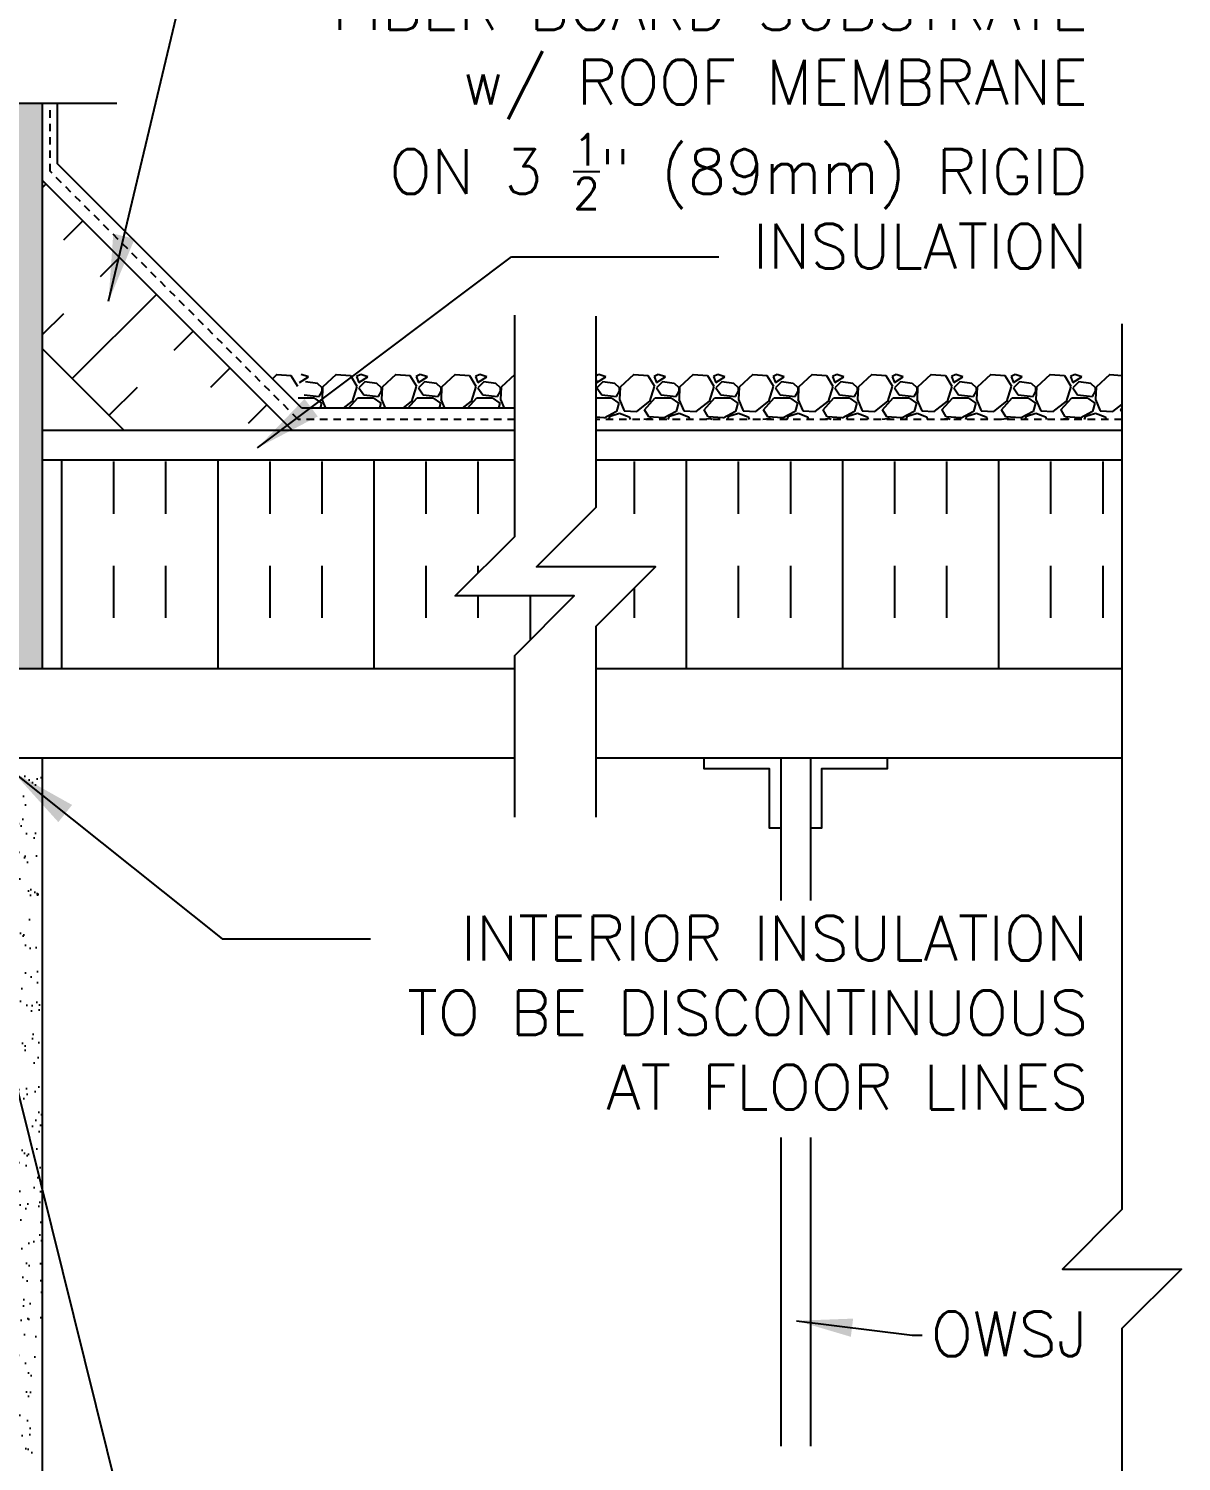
# Model space of a CAD drawing. Header units: inches. Extents: x 221.8 to 274.3, y 227.7 to 309.5.
# Drawn here: x 254.91 to 274.29, y 262.74 to 286.82 of the extents above; entities that cross this region are included whole.
import ezdxf

# ---------------------------------------------------------------- set-up
doc = ezdxf.new("R2010")
doc.units = ezdxf.units.IN
doc.header["$LTSCALE"] = 0.5
doc.header["$MEASUREMENT"] = 0
doc.linetypes.add('DASHED2', pattern=[0.375, 0.25, -0.125])
for name, color, linetype in [('HATCH', 12, 'Continuous'), ('line25', 2, 'Continuous'), ('LINE50', 5, 'Continuous'), ('LINE9', 9, 'Continuous'), ('TEXT', 4, 'Continuous')]:
    doc.layers.add(name, color=color, linetype=linetype)
doc.styles.add('DIM', font='romans.shx', dxfattribs={"width": 0.7})
doc.styles.add('ROMANS', font='romans.shx', dxfattribs={"height": 1.125})
doc.dimstyles.new('ext_12', dxfattribs={"dimscale": 12, "dimtxt": 0.09375, "dimasz": 0.09375, "dimexe": 0.09375, "dimexo": 0.0625, "dimgap": 0.0625, "dimtad": 1, "dimdec": 1, "dimzin": 3, "dimdsep": 46, "dimlunit": 4, "dimtxsty": 'DIM', "dimcen": 0.09, "dimdle": 0.09375, "dimclrt": 4, "dimadec": 0, "dimazin": 0, "dimtfac": 1, "dimtdec": 1, "dimtmove": 2, "dimatfit": 3, "dimfxl": 1, "dimfrac": 2, "dimtolj": 1, "dimtzin": 0, "dimarcsym": 0})

msp = doc.modelspace()

# ---------------------------------------------------------------- hatches: boundary and pattern name
at = {"layer": 'HATCH'}
h = msp.add_hatch(dxfattribs=at)
h.set_pattern_fill('AR-SAND', color=256, scale=0.25, style=0)
h.set_pattern_definition([(37.5, (254.94175, 282.53562), (-0.0157483, 0.481706), [0, -0.38, 0, -0.425, 0, -0.40625]), (7.5, (254.94175, 282.5356), (0.442444, 0.705537), [0, -0.205, 0, -0.3425, 0, -0.13125]), (327.5, (254.63425, 282.53562), (0.7785355, 0.0014148), [0, -0.125, 0, -0.45, 0, -0.5875]), (317.5, (254.63425, 282.5356), (0.751532, 0.219419), [0, -0.0625, 0, -0.295, 0, -0.3375])])
h.paths.add_polyline_path([(255.147, 285.566), (254.647, 285.566), (254.647, 276.063), (255.147, 276.063)])
h.paths.add_polyline_path([(241.397, 294.566), (241.397, 302.896), (240.897, 302.896), (240.897, 288.068), (241.397, 288.068)])
h.paths.add_polyline_path([(241.397, 304.792), (240.897, 304.792), (240.897, 303.058), (241.397, 303.058)])
h.paths.add_polyline_path([(255.147, 302.896), (254.647, 302.896), (254.647, 294.566), (254.647, 288.068), (255.147, 288.068)])
h.paths.add_polyline_path([(255.147, 304.792), (254.647, 304.792), (254.647, 303.058), (255.147, 303.058)])
h.paths.add_polyline_path([(241.397, 285.566), (240.897, 285.566), (240.897, 276.063), (241.397, 276.063)])
h.paths.add_polyline_path([(241.397, 252.72), (241.21, 252.72), (240.897, 252.72), (240.897, 247.009), (241.397, 247.009)])
h.paths.add_polyline_path([(241.397, 274.563), (241.366, 270.066), (241.397, 270.066), (241.397, 256.72), (240.897, 256.72), (240.897, 274.563)])
h = msp.add_hatch(dxfattribs=at)
h.set_pattern_fill('INSUL', color=256, scale=7, angle=45, style=0)
h.set_pattern_definition([(45, (147.844, 121.1622), (-1.856155, 1.856155), []), (45, (147.2252, 121.781), (-1.856155, 1.856155), [0.875, -0.875]), (45, (146.6065, 122.3996), (-1.856155, 1.856155), [0.875, -0.875])])
h.paths.add_polyline_path([(256.395, 280.188), (259.224, 280.188), (255.147, 284.265), (255.147, 281.437)])
h = msp.add_hatch(dxfattribs=at)
h.set_pattern_fill('INSUL', color=256, scale=7, angle=90, style=0)
h.set_pattern_definition([(90, (147.844, 121.1622), (-2.625, 2e-16), []), (90, (146.969, 121.1622), (-2.625, 2e-16), [0.875, -0.875]), (90, (146.094, 121.1622), (-2.625, 2e-16), [0.875, -0.875])])
h.paths.add_polyline_path([(263.084, 278.282), (263.084, 279.563), (255.147, 279.563), (255.147, 276.063), (263.085, 276.063), (263.084, 276.282), (264.084, 277.282), (262.084, 277.282)])
h.paths.add_polyline_path([(264.45, 279.563), (264.45, 278.773), (263.45, 277.773), (265.45, 277.773), (264.45, 276.773), (264.45, 276.063), (273.287, 276.063), (273.287, 279.563)])
h = msp.add_hatch(dxfattribs=at)
h.set_pattern_fill('AR-SAND', color=256, scale=0.25, style=0)
h.set_pattern_definition([(37.5, (-134.24594, 23.5891), (-0.01574834, 0.48170594), [0, -0.38, 0, -0.425, 0, -0.40625]), (7.5, (-134.24594, 23.5891), (0.4424442, 0.7055365), [0, -0.205, 0, -0.3425, 0, -0.13125]), (327.5, (-134.55344, 23.5891), (0.77853547, 0.00141476), [0, -0.125, 0, -0.45, 0, -0.5875]), (317.5, (-134.55344, 23.5891), (0.75153165, 0.2194189), [0, -0.0625, 0, -0.295, 0, -0.3375])])
h.paths.add_polyline_path([(254.647, 256.007), (254.647, 256.72), (255.147, 256.72), (255.147, 270.505), (255.147, 274.563), (254.647, 274.563)])

# ---------------------------------------------------------------- linework, layer by layer
for p, q in [((255.397, 284.545), (255.397, 285.563)), ((259.504, 280.438), (255.397, 284.545)), ((259.084, 281.002), (259.009, 280.933)), ((259.324, 280.981), (259.084, 281.001)), ((259.436, 280.803), (259.326, 280.983)), ((259.464, 280.872), (259.614, 280.962)), ((259.614, 280.962), (259.494, 281.002)), ((259.765, 280.853), (259.565, 280.883)), ((259.846, 280.78), (259.766, 280.85)), ((259.854, 280.793), (259.844, 280.583)), ((260.084, 281.002), (259.854, 280.792)), ((260.324, 280.981), (260.084, 281.001)), ((260.436, 280.803), (260.326, 280.983)), ((260.354, 280.552), (260.434, 280.802)), ((260.494, 281.002), (260.424, 280.972)), ((260.424, 280.972), (260.464, 280.872)), ((260.464, 280.872), (260.614, 280.962)), ((260.564, 280.882), (260.464, 280.782)), ((260.614, 280.962), (260.494, 281.002)), ((260.765, 280.853), (260.565, 280.883)), ((260.846, 280.78), (260.766, 280.85)), ((260.854, 280.793), (260.844, 280.583)), ((261.084, 281.002), (260.854, 280.792)), ((261.324, 280.981), (261.084, 281.001)), ((261.436, 280.803), (261.326, 280.983)), ((261.354, 280.552), (261.434, 280.802)), ((261.494, 281.002), (261.424, 280.972)), ((261.424, 280.972), (261.464, 280.872)), ((261.464, 280.872), (261.614, 280.962)), ((261.564, 280.882), (261.464, 280.782)), ((261.614, 280.962), (261.494, 281.002)), ((261.765, 280.853), (261.565, 280.883)), ((261.846, 280.78), (261.766, 280.85)), ((261.854, 280.793), (261.844, 280.583)), ((262.084, 281.002), (261.854, 280.792)), ((262.324, 280.981), (262.084, 281.001)), ((262.436, 280.803), (262.326, 280.983)), ((262.354, 280.552), (262.434, 280.802)), ((262.494, 281.002), (262.424, 280.972)), ((262.424, 280.972), (262.464, 280.872)), ((262.464, 280.872), (262.614, 280.962)), ((262.564, 280.882), (262.464, 280.782)), ((262.614, 280.962), (262.494, 281.002)), ((262.765, 280.853), (262.565, 280.883)), ((262.846, 280.78), (262.766, 280.85)), ((262.854, 280.793), (262.844, 280.583)), ((263.084, 281.002), (262.854, 280.792)), ((263.084, 281.001), (263.084, 281.001)), ((264.494, 281.002), (264.45, 280.983)), ((264.45, 280.907), (264.464, 280.872)), ((264.464, 280.872), (264.614, 280.962)), ((264.564, 280.882), (264.464, 280.782)), ((264.614, 280.962), (264.494, 281.002)), ((264.765, 280.853), (264.565, 280.883)), ((264.846, 280.78), (264.766, 280.85)), ((264.854, 280.793), (264.844, 280.583)), ((265.084, 281.002), (264.854, 280.792)), ((265.324, 280.981), (265.084, 281.001)), ((265.436, 280.803), (265.326, 280.983)), ((265.354, 280.552), (265.434, 280.802)), ((265.494, 281.002), (265.424, 280.972)), ((265.424, 280.972), (265.464, 280.872)), ((265.464, 280.872), (265.614, 280.962)), ((265.564, 280.882), (265.464, 280.782)), ((265.614, 280.962), (265.494, 281.002)), ((265.765, 280.853), (265.565, 280.883)), ((265.846, 280.78), (265.766, 280.85)), ((265.854, 280.793), (265.844, 280.583)), ((266.084, 281.002), (265.854, 280.792)), ((266.324, 280.981), (266.084, 281.001)), ((266.436, 280.803), (266.326, 280.983)), ((266.354, 280.552), (266.434, 280.802)), ((266.494, 281.002), (266.424, 280.972)), ((266.424, 280.972), (266.464, 280.872)), ((266.464, 280.872), (266.614, 280.962)), ((266.564, 280.882), (266.464, 280.782)), ((266.614, 280.962), (266.494, 281.002)), ((266.765, 280.853), (266.565, 280.883)), ((266.846, 280.78), (266.766, 280.85)), ((266.854, 280.793), (266.844, 280.583)), ((267.084, 281.002), (266.854, 280.792)), ((267.324, 280.981), (267.084, 281.001)), ((267.436, 280.803), (267.326, 280.983)), ((267.354, 280.552), (267.434, 280.802)), ((267.494, 281.002), (267.424, 280.972)), ((267.424, 280.972), (267.464, 280.872)), ((267.464, 280.872), (267.614, 280.962)), ((267.564, 280.882), (267.464, 280.782)), ((267.614, 280.962), (267.494, 281.002)), ((267.765, 280.853), (267.565, 280.883)), ((267.846, 280.78), (267.766, 280.85)), ((267.854, 280.793), (267.844, 280.583)), ((268.084, 281.002), (267.854, 280.792)), ((268.324, 280.981), (268.084, 281.001)), ((268.436, 280.803), (268.326, 280.983)), ((268.354, 280.552), (268.434, 280.802)), ((268.494, 281.002), (268.424, 280.972)), ((268.424, 280.972), (268.464, 280.872)), ((268.464, 280.872), (268.614, 280.962)), ((268.564, 280.882), (268.464, 280.782)), ((268.614, 280.962), (268.494, 281.002)), ((268.765, 280.853), (268.565, 280.883)), ((268.846, 280.78), (268.766, 280.85)), ((268.854, 280.793), (268.844, 280.583)), ((269.084, 281.002), (268.854, 280.792)), ((269.324, 280.981), (269.084, 281.001)), ((269.436, 280.803), (269.326, 280.983)), ((269.354, 280.552), (269.434, 280.802)), ((269.494, 281.002), (269.424, 280.972)), ((269.424, 280.972), (269.464, 280.872)), ((269.464, 280.872), (269.614, 280.962)), ((269.564, 280.882), (269.464, 280.782)), ((269.614, 280.962), (269.494, 281.002)), ((269.765, 280.853), (269.565, 280.883)), ((269.846, 280.78), (269.766, 280.85)), ((269.854, 280.793), (269.844, 280.583)), ((270.084, 281.002), (269.854, 280.792)), ((270.324, 280.981), (270.084, 281.001)), ((270.436, 280.803), (270.326, 280.983)), ((270.354, 280.552), (270.434, 280.802)), ((270.494, 281.002), (270.424, 280.972)), ((270.424, 280.972), (270.464, 280.872)), ((270.464, 280.872), (270.614, 280.962)), ((270.564, 280.882), (270.464, 280.782)), ((270.614, 280.962), (270.494, 281.002)), ((270.765, 280.853), (270.565, 280.883)), ((270.846, 280.78), (270.766, 280.85)), ((270.854, 280.793), (270.844, 280.583)), ((271.084, 281.002), (270.854, 280.792)), ((271.324, 280.981), (271.084, 281.001)), ((271.436, 280.803), (271.326, 280.983)), ((271.354, 280.552), (271.434, 280.802)), ((271.494, 281.002), (271.424, 280.972)), ((271.424, 280.972), (271.464, 280.872)), ((271.464, 280.872), (271.614, 280.962)), ((271.564, 280.882), (271.464, 280.782)), ((271.614, 280.962), (271.494, 281.002)), ((271.765, 280.853), (271.565, 280.883)), ((271.846, 280.78), (271.766, 280.85)), ((271.854, 280.793), (271.844, 280.583)), ((272.084, 281.002), (271.854, 280.792)), ((272.324, 280.981), (272.084, 281.001)), ((272.436, 280.803), (272.326, 280.983)), ((272.354, 280.552), (272.434, 280.802)), ((272.494, 281.002), (272.424, 280.972)), ((272.424, 280.972), (272.464, 280.872)), ((272.464, 280.872), (272.614, 280.962)), ((272.564, 280.882), (272.464, 280.782)), ((272.614, 280.962), (272.494, 281.002)), ((272.765, 280.853), (272.565, 280.883)), ((272.846, 280.78), (272.766, 280.85)), ((272.854, 280.793), (272.844, 280.583)), ((273.084, 281.002), (272.854, 280.792)), ((273.287, 280.984), (273.084, 281.001)), ((259.444, 280.612), (259.704, 280.612)), ((259.544, 280.662), (259.794, 280.632)), ((259.704, 280.614), (259.834, 280.524)), ((259.794, 280.632), (259.844, 280.722)), ((259.843, 280.584), (259.904, 280.438)), ((259.844, 280.722), (259.844, 280.782)), ((260.205, 280.438), (260.354, 280.553)), ((260.288, 280.438), (260.444, 280.612)), ((260.444, 280.612), (260.704, 280.612)), ((260.464, 280.782), (260.544, 280.662)), ((260.544, 280.662), (260.794, 280.632)), ((260.704, 280.614), (260.834, 280.524)), ((260.794, 280.632), (260.844, 280.722)), ((260.843, 280.584), (260.904, 280.438)), ((260.844, 280.722), (260.844, 280.782)), ((261.205, 280.438), (261.354, 280.553)), ((261.288, 280.438), (261.444, 280.612)), ((261.444, 280.612), (261.704, 280.612)), ((261.464, 280.782), (261.544, 280.662)), ((261.544, 280.662), (261.794, 280.632)), ((261.704, 280.614), (261.834, 280.524)), ((261.794, 280.632), (261.844, 280.722)), ((261.843, 280.584), (261.904, 280.438)), ((261.844, 280.722), (261.844, 280.782)), ((262.205, 280.438), (262.354, 280.553)), ((262.288, 280.438), (262.444, 280.612)), ((262.444, 280.612), (262.704, 280.612)), ((262.464, 280.782), (262.544, 280.662)), ((262.544, 280.662), (262.794, 280.632)), ((262.704, 280.614), (262.834, 280.524)), ((262.794, 280.632), (262.844, 280.722)), ((262.843, 280.584), (262.904, 280.438)), ((262.844, 280.722), (262.844, 280.782)), ((264.45, 280.612), (264.704, 280.612)), ((264.464, 280.782), (264.544, 280.662)), ((264.544, 280.662), (264.794, 280.632)), ((264.704, 280.614), (264.834, 280.524)), ((264.794, 280.632), (264.844, 280.722)), ((264.843, 280.584), (264.923, 280.394)), ((264.844, 280.722), (264.844, 280.782)), ((265.134, 280.383), (265.354, 280.553)), ((265.264, 280.412), (265.444, 280.612)), ((265.444, 280.612), (265.704, 280.612)), ((265.464, 280.782), (265.544, 280.662)), ((265.544, 280.662), (265.794, 280.632)), ((265.704, 280.614), (265.834, 280.524)), ((265.794, 280.632), (265.844, 280.722)), ((265.843, 280.584), (265.923, 280.394)), ((265.844, 280.722), (265.844, 280.782)), ((266.134, 280.383), (266.354, 280.553)), ((266.264, 280.412), (266.444, 280.612)), ((266.444, 280.612), (266.704, 280.612)), ((266.464, 280.782), (266.544, 280.662)), ((266.544, 280.662), (266.794, 280.632)), ((266.704, 280.614), (266.834, 280.524)), ((266.794, 280.632), (266.844, 280.722)), ((266.843, 280.584), (266.923, 280.394)), ((266.844, 280.722), (266.844, 280.782)), ((267.134, 280.383), (267.354, 280.553)), ((267.264, 280.412), (267.444, 280.612)), ((267.444, 280.612), (267.704, 280.612)), ((267.464, 280.782), (267.544, 280.662)), ((267.544, 280.662), (267.794, 280.632)), ((267.704, 280.614), (267.834, 280.524)), ((267.794, 280.632), (267.844, 280.722)), ((267.843, 280.584), (267.923, 280.394)), ((267.844, 280.722), (267.844, 280.782)), ((268.134, 280.383), (268.354, 280.553)), ((268.264, 280.412), (268.444, 280.612)), ((268.444, 280.612), (268.704, 280.612)), ((268.464, 280.782), (268.544, 280.662)), ((268.544, 280.662), (268.794, 280.632)), ((268.704, 280.614), (268.834, 280.524)), ((268.794, 280.632), (268.844, 280.722)), ((268.843, 280.584), (268.923, 280.394)), ((268.844, 280.722), (268.844, 280.782)), ((269.134, 280.383), (269.354, 280.553)), ((269.264, 280.412), (269.444, 280.612)), ((269.444, 280.612), (269.704, 280.612)), ((269.464, 280.782), (269.544, 280.662)), ((269.544, 280.662), (269.794, 280.632)), ((269.704, 280.614), (269.834, 280.524)), ((269.794, 280.632), (269.844, 280.722)), ((269.843, 280.584), (269.923, 280.394)), ((269.844, 280.722), (269.844, 280.782)), ((270.134, 280.383), (270.354, 280.553)), ((270.264, 280.412), (270.444, 280.612)), ((270.444, 280.612), (270.704, 280.612)), ((270.464, 280.782), (270.544, 280.662)), ((270.544, 280.662), (270.794, 280.632)), ((270.704, 280.614), (270.834, 280.524)), ((270.794, 280.632), (270.844, 280.722)), ((270.843, 280.584), (270.923, 280.394)), ((270.844, 280.722), (270.844, 280.782)), ((271.134, 280.383), (271.354, 280.553)), ((271.264, 280.412), (271.444, 280.612)), ((271.444, 280.612), (271.704, 280.612)), ((271.464, 280.782), (271.544, 280.662)), ((271.544, 280.662), (271.794, 280.632)), ((271.704, 280.614), (271.834, 280.524)), ((271.794, 280.632), (271.844, 280.722)), ((271.843, 280.584), (271.923, 280.394)), ((271.844, 280.722), (271.844, 280.782)), ((272.134, 280.383), (272.354, 280.553)), ((272.264, 280.412), (272.444, 280.612)), ((272.444, 280.612), (272.704, 280.612)), ((272.464, 280.782), (272.544, 280.662)), ((272.544, 280.662), (272.794, 280.632)), ((272.704, 280.614), (272.834, 280.524)), ((272.794, 280.632), (272.844, 280.722)), ((272.843, 280.584), (272.923, 280.394)), ((272.844, 280.722), (272.844, 280.782)), ((263.084, 280.438), (259.504, 280.438)), ((259.834, 280.522), (259.81, 280.438)), ((260.834, 280.522), (260.81, 280.438)), ((261.834, 280.522), (261.81, 280.438)), ((262.834, 280.522), (262.81, 280.438)), ((264.794, 280.381), (264.584, 280.271)), ((264.684, 280.302), (264.844, 280.352)), ((264.834, 280.522), (264.794, 280.382)), ((264.844, 280.352), (265.004, 280.292)), ((264.923, 280.392), (265.133, 280.382)), ((265.335, 280.292), (265.265, 280.412)), ((265.794, 280.381), (265.584, 280.271)), ((265.684, 280.302), (265.844, 280.352)), ((265.834, 280.522), (265.794, 280.382)), ((265.844, 280.352), (266.004, 280.292)), ((265.923, 280.392), (266.133, 280.382)), ((266.335, 280.292), (266.265, 280.412)), ((266.794, 280.381), (266.584, 280.271)), ((266.684, 280.302), (266.844, 280.352)), ((266.834, 280.522), (266.794, 280.382)), ((266.844, 280.352), (267.004, 280.292)), ((266.923, 280.392), (267.133, 280.382)), ((267.335, 280.292), (267.265, 280.412)), ((267.794, 280.381), (267.584, 280.271)), ((267.684, 280.302), (267.844, 280.352)), ((267.834, 280.522), (267.794, 280.382)), ((267.844, 280.352), (268.004, 280.292)), ((267.923, 280.392), (268.133, 280.382)), ((268.336, 280.292), (268.266, 280.412)), ((268.794, 280.381), (268.584, 280.271)), ((268.684, 280.302), (268.844, 280.352)), ((268.834, 280.522), (268.794, 280.382)), ((268.844, 280.352), (269.004, 280.292)), ((268.923, 280.392), (269.133, 280.382)), ((269.336, 280.292), (269.266, 280.412)), ((269.794, 280.381), (269.584, 280.271)), ((269.684, 280.302), (269.844, 280.352)), ((269.834, 280.522), (269.794, 280.382)), ((269.844, 280.352), (270.004, 280.292)), ((269.923, 280.392), (270.133, 280.382)), ((270.336, 280.292), (270.266, 280.412)), ((270.794, 280.381), (270.584, 280.271)), ((270.684, 280.302), (270.844, 280.352)), ((270.834, 280.522), (270.794, 280.382)), ((270.844, 280.352), (271.004, 280.292)), ((270.923, 280.392), (271.133, 280.382)), ((271.336, 280.292), (271.266, 280.412)), ((271.794, 280.381), (271.584, 280.271)), ((271.684, 280.302), (271.844, 280.352)), ((271.834, 280.522), (271.794, 280.382)), ((271.844, 280.352), (272.004, 280.292)), ((271.923, 280.392), (272.133, 280.382)), ((272.336, 280.292), (272.266, 280.412)), ((272.794, 280.381), (272.584, 280.271)), ((272.684, 280.302), (272.844, 280.352)), ((272.834, 280.522), (272.794, 280.382)), ((272.844, 280.352), (273.004, 280.292)), ((272.923, 280.392), (273.133, 280.382)), ((273.134, 280.383), (273.287, 280.501)), ((273.264, 280.412), (273.287, 280.438)), ((273.287, 280.375), (273.266, 280.412)), ((264.583, 280.274), (264.45, 280.285)), ((264.662, 280.25), (264.684, 280.302)), ((265.004, 280.292), (265.023, 280.25)), ((265.355, 280.261), (265.254, 280.25)), ((265.583, 280.274), (265.333, 280.294)), ((265.402, 280.25), (265.354, 280.263)), ((265.662, 280.25), (265.684, 280.302)), ((266.004, 280.292), (266.023, 280.25)), ((266.355, 280.261), (266.254, 280.25)), ((266.583, 280.274), (266.333, 280.294)), ((266.402, 280.25), (266.354, 280.263)), ((266.662, 280.25), (266.684, 280.302)), ((267.004, 280.292), (267.023, 280.25)), ((267.355, 280.261), (267.254, 280.25)), ((267.583, 280.274), (267.333, 280.294)), ((267.402, 280.25), (267.354, 280.263)), ((267.662, 280.25), (267.684, 280.302)), ((268.004, 280.292), (268.023, 280.25)), ((268.355, 280.261), (268.254, 280.25)), ((268.583, 280.274), (268.333, 280.294)), ((268.402, 280.25), (268.354, 280.263)), ((268.662, 280.25), (268.684, 280.302)), ((269.004, 280.292), (269.023, 280.25)), ((269.355, 280.261), (269.254, 280.25)), ((269.583, 280.274), (269.333, 280.294)), ((269.402, 280.25), (269.354, 280.263)), ((269.662, 280.25), (269.684, 280.302)), ((270.004, 280.292), (270.023, 280.25)), ((270.355, 280.261), (270.254, 280.25)), ((270.583, 280.274), (270.333, 280.294)), ((270.402, 280.25), (270.354, 280.263)), ((270.662, 280.25), (270.684, 280.302)), ((271.004, 280.292), (271.023, 280.25)), ((271.355, 280.261), (271.254, 280.25)), ((271.583, 280.274), (271.333, 280.294)), ((271.402, 280.25), (271.354, 280.263)), ((271.662, 280.25), (271.684, 280.302)), ((272.004, 280.292), (272.023, 280.25)), ((272.355, 280.261), (272.254, 280.25)), ((272.583, 280.274), (272.333, 280.294)), ((272.402, 280.25), (272.354, 280.263)), ((272.662, 280.25), (272.684, 280.302)), ((273.004, 280.292), (273.023, 280.25)), ((273.287, 280.254), (273.254, 280.25))]:
    msp.add_line(p, q, dxfattribs=at)
at = {"layer": 'line25'}
for p, q in [((255.147, 276.063), (255.147, 285.563)), ((259.349, 280.063), (255.147, 284.265)), ((256.52, 280.063), (255.147, 281.437))]:
    msp.add_line(p, q, dxfattribs=at)
at = {"layer": 'line25', "color": 192}
for p, q in [((254.21, 274.563), (263.085, 274.563)), ((264.45, 274.563), (273.287, 274.563))]:
    msp.add_line(p, q, dxfattribs=at)
at = {"layer": 'line25'}
for points in [[(263.084, 279.563), (255.147, 279.563)], [(273.287, 279.563), (264.45, 279.563)]]:
    msp.add_lwpolyline(points, dxfattribs=at)
at = {"layer": 'LINE50', "color": 9, "linetype": 'DASHED2'}
for p, q in [((255.272, 284.42), (255.272, 285.563)), ((259.442, 280.25), (255.272, 284.42)), ((263.084, 280.25), (259.442, 280.25)), ((273.287, 280.25), (264.45, 280.25))]:
    msp.add_line(p, q, dxfattribs=at)
at = {"layer": 'LINE50', "color": 9}
msp.add_line((255.147, 256.72), (255.147, 274.563), dxfattribs=at)
at = {"layer": 'LINE9'}
for p, q in [((249.241, 285.566), (256.397, 285.566)), ((250.041, 276.063), (263.085, 276.063)), ((264.45, 276.063), (273.287, 276.063)), ((267.554, 274.563), (267.554, 272.161)), ((268.054, 274.563), (268.054, 272.161)), ((267.554, 268.177), (267.554, 262.991)), ((268.054, 268.177), (268.054, 262.991))]:
    msp.add_line(p, q, dxfattribs=at)
for points in [[(263.085, 273.563), (263.084, 276.282), (264.084, 277.282), (262.084, 277.282), (263.084, 278.282), (263.084, 282.001)], [(264.45, 273.563), (264.45, 276.773), (265.45, 277.773), (263.45, 277.773), (264.45, 278.773), (264.45, 281.983)], [(273.287, 281.858), (273.287, 266.967), (272.287, 265.967), (273.287, 265.967), (274.287, 265.967), (273.287, 264.967), (273.287, 251.523)], [(263.084, 280.063), (255.147, 280.063)], [(273.287, 280.063), (264.45, 280.063)], [(267.554, 273.376), (267.366, 273.376), (267.366, 274.376), (266.264, 274.376), (266.264, 274.563), (269.343, 274.563), (269.343, 274.376), (268.241, 274.376), (268.241, 273.376), (268.054, 273.376)]]:
    msp.add_lwpolyline(points, dxfattribs=at)

# ---------------------------------------------------------------- texts
at = {"layer": 'TEXT', "char_height": 0.75, "style": 'ROMANS'}
for s, insert, width, attachment_point in [('\\A1;FIBER BOARD SUBSTRATE\\Pw/ ROOF MEMBRANE \\PON 3 {\\H0.7x;\\S1/2;}" (89mm) RIGID \\PINSULATION', (272.711, 287.545), 26.1134, 3), ('\\A1;INTERIOR INSULATION TO BE DISCONTINUOUS AT FLOOR LINES', (272.72, 270.277), 13.00001, 6), ('\\A1;OWSJ', (272.71, 264.877), 12.22718, 6)]:
    msp.add_mtext(s, dxfattribs=dict(at, insert=insert, width=width, attachment_point=attachment_point))

# ---------------------------------------------------------------- leaders
at = {"layer": 'TEXT'}
for points, override in [([(256.255, 282.234), (258.032, 289.713), (263.205, 289.713)], {"dimgap": 0.0625, "dimtad": 0}), ([(258.761, 279.771), (263.031, 282.983), (266.512, 282.983)], {"dimgap": 0.0625, "dimtad": 0}), ([(253.335, 274.563), (256.416, 262.172), (257.932, 262.172)], {"dimgap": 0.0625, "dimtad": 0}), ([(254.647, 274.326), (258.167, 271.52), (260.66, 271.52)], {"dimgap": 0.0625, "dimtad": 0}), ([(267.821, 265.099), (269.765, 264.854), (269.933, 264.854)], {"dimasz": 0.078125, "dimgap": 0.0625, "dimtad": 0})]:
    msp.add_leader(points, dimstyle='ext_12', override=override, dxfattribs=at)

doc.saveas('drawing.dxf')
